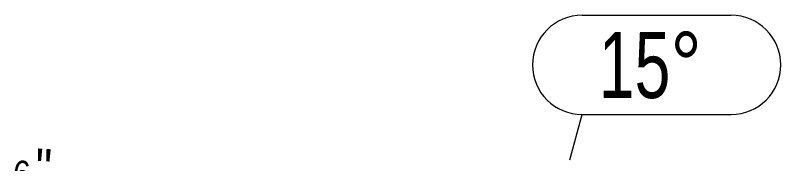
# Model space of a CAD drawing. Header units: millimetres. Extents: x -16923 to 12967, y -5402 to 13813.
# Drawn here: x 467 to 2085, y 6111 to 6425 of the extents above; entities that cross this region are included whole.
import ezdxf

# ---------------------------------------------------------------- set-up
doc = ezdxf.new("R2010")
doc.units = ezdxf.units.MM
doc.header["$LTSCALE"] = 35
doc.linetypes.add('XKITLINE00', pattern=[0])
doc.linetypes.add('XKITLINE03', pattern=[6, 3, -1, 1, -1])
doc.layers.add('Dimension', color=7, linetype='Continuous', lineweight=0)
doc.layers.add('Grid', color=1, linetype='Continuous', lineweight=0)
doc.styles.add('ARIAL', font='arial.ttf')
doc.styles.add('ARIAL_NARROW', font='ARIALN.TTF')

msp = doc.modelspace()

# ---------------------------------------------------------------- linework, layer by layer
at = {"layer": 'Grid', "color": 1, "linetype": 'XKITLINE00', "lineweight": 0}
for p, q in [((1665.358205, 6425.201433), (1980.221486, 6425.201433)), ((1665.358205, 6215.201433), (1980.221486, 6215.201433))]:
    msp.add_line(p, q, dxfattribs=at)
at = {"layer": 'Grid', "color": 1, "linetype": 'XKITLINE03', "lineweight": 0}
msp.add_line((-45.293333, -169.03702), (1665.358205, 6215.201433), dxfattribs=at)
at = {"layer": 'Grid', "color": 1, "linetype": 'XKITLINE00', "lineweight": 0}
for centre, start, end in [((1665.358205, 6320.201433), 90, 270), ((1980.221486, 6320.201433), 270, 90)]:
    msp.add_arc(centre, 105, start, end, dxfattribs=at)

# ---------------------------------------------------------------- texts
at = {"layer": 'Dimension', "color": 3, "style": 'ARIAL', "width": 0.85}
for s, height, p in [('"', 83.343747, (505.567659, 6060.490046)), ('16', 55.5624992, (423.299002, 6065.504296))]:
    msp.add_text(s, height=height, rotation=-3.489312972, dxfattribs=at).set_placement(p)
at = {"layer": 'Grid', "color": 3, "style": 'ARIAL_NARROW', "width": 0.85}
msp.add_text('15°', height=140, dxfattribs=at).set_placement((1700.358205, 6250.201433))

doc.saveas('drawing.dxf')
